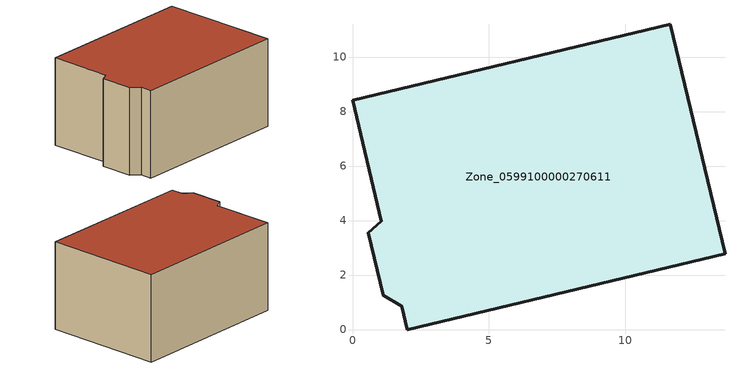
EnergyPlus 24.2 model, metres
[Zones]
Zone_0599100000270611
 floor ground (C_G): 0.57,3.56 1.06,3.98 0,8.42 11.66,11.2 13.67,2.78 2.01,0 1.81,0.85 1.12,1.26 z0
 wall outside (C_F): 13.67,2.78 11.66,11.2 0,8.42 1.06,3.98 0.57,3.56 1.12,1.26 1.81,0.85 2.01,0 13.67,2.78 z0:6.44
 roof outside (C_R): 1.12,1.26 1.81,0.85 2.01,0 13.67,2.78 11.66,11.2 0,8.42 1.06,3.98 0.57,3.56 z6.44
[BUILDING]
Pand.0599100000270611: North Axis=0; Terrain=City; Loads Convergence Tolerance Value=0.04; Temperature Convergence Tolerance Value=0.4; Solar Distribution=FullExterior; Maximum Number of Warmup Days=25; Minimum Number of Warmup Days=1
[Site:Location]
Rotterdam.The.Hague.AP_ZH_NLD Design_Conditions: Latitude=51.96; Longitude=4.45; Time Zone=1; Elevation=-4.5
[SITE:GROUNDTEMPERATURE:BUILDINGSURFACE]
18, 18, 18, 18, 18, 18, 18, 18, 18, 18, 18, 18
[MATERIAL] Thermal Absorptance=0.9; Solar Absorptance=0.7; Visible Absorptance=0.7
Name | Roughness | Thickness | Conductivity | Density | Specific Heat
G.D.1965 | MediumSmooth | 0.15 | 1 | 540 | 1210
F.D.1965 | Rough | 0.3 | 0.857143 | 1920 | 840
R.D.1965 | MediumRough | 0.2 | 0.08 | 1500 | 1000
[CONSTRUCTION]
C_G: G.D.1965
C_F: F.D.1965
C_R: R.D.1965
[ZONE]
Zone_0599100000270611: Type=1; Multiplier=1; Ceiling Height=Autocalculate; Volume=Autocalculate; Floor Area=autocalculate; Part of Total Floor Area=Yes
[ZONEINFILTRATION:DESIGNFLOWRATE]
Infil_Zone_0599100000270611: Zone or ZoneList or Space or SpaceList=Zone_0599100000270611; Schedule=AlwaysOn; Design Flow Rate Calculation Method=Flow/Area; Flow Rate per Floor Area=0.0042; Constant Term Coefficient=1; Temperature Term Coefficient=0; Velocity Term Coefficient=0; Velocity Squared Term Coefficient=0
[HVACTEMPLATE:ZONE:IDEALLOADSAIRSYSTEM]
Zone_0599100000270611: Maximum Heating Supply Air Temperature=50; Minimum Cooling Supply Air Temperature=13; Maximum Heating Supply Air Humidity Ratio=0.0156; Minimum Cooling Supply Air Humidity Ratio=0.0077; Heating Limit=NoLimit; Cooling Limit=NoLimit; Dehumidification Control Type=ConstantSensibleHeatRatio; Cooling Sensible Heat Ratio=0.7; Dehumidification Setpoint=60; Humidification Control Type=None; Humidification Setpoint=30; Outdoor Air Method=None; Outdoor Air Flow Rate per Person=0.00944; Outdoor Air Flow Rate per Zone Floor Area=0; Outdoor Air Flow Rate per Zone=0; Demand Controlled Ventilation Type=None; Outdoor Air Economizer Type=NoEconomizer; Heat Recovery Type=None; Sensible Heat Recovery Effectiveness=0.7; Latent Heat Recovery Effectiveness=0.65
[ZONECONTROL:THERMOSTAT]
ThermostatControl_Zone_0599100000270611: Zone or ZoneList=Zone_0599100000270611; Control Type Schedule=DualSetpointControlType; Control 1=Thermostat_Zone_0599100000270611; Temperature Difference Between Cutout And Setpoint=0
[THERMOSTATSETPOINT:DUALSETPOINT]
Thermostat_Zone_0599100000270611: Heating Setpoint Temperature Schedule=HeatingSetpoint_Zone_0599100000270611; Cooling Setpoint Temperature Schedule=CoolingSetpoint_Zone_0599100000270611
[SCHEDULE:COMPACT]
HeatingSetpoint_Zone_0599100000270611: Through: 12/31, For: AllDays, Until: 24:00, 21
CoolingSetpoint_Zone_0599100000270611: Through: 12/31, For: AllDays, Until: 24:00, 24
DualSetpointControlType: Through: 12/31, For: AllDays, Until: 24:00, 4
AlwaysOn: Through: 12/31, For: AllDays, Until: 24:00, 1
